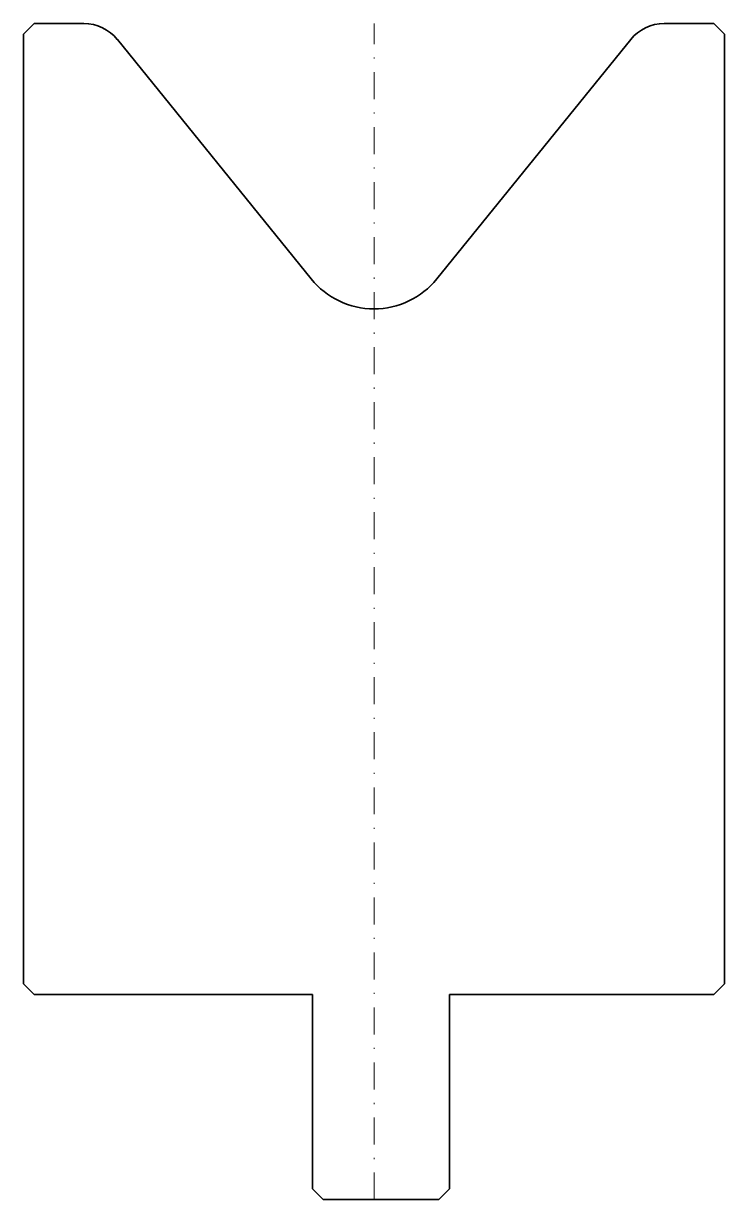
# Model space of a CAD drawing. Header units: millimetres. Extents: x -33 to 32, y -109 to 0.
import ezdxf

# ---------------------------------------------------------------- set-up
doc = ezdxf.new("R2010")
doc.units = ezdxf.units.MM
doc.header["$LTSCALE"] = 5
doc.linetypes.add('AUSGEZOGEN', pattern=[0])
doc.linetypes.add('DASHDOT', pattern=[1, 0.5, -0.25, 0, -0.25])
doc.layers.add('2', color=7, linetype='Continuous')

msp = doc.modelspace()

# ---------------------------------------------------------------- linework, layer by layer
at = {"layer": '2', "color": 7, "linetype": 'AUSGEZOGEN', "lineweight": 35}
for p, q in [((-32.5, -1), (-31.5, 0)), ((-31.5, 0), (-26.91, 0)), ((26.91, 0), (31.5, 0)), ((31.5, 0), (32.5, -1)), ((-32.5, -89), (-32.5, -1)), ((32.5, -1), (32.5, -89)), ((-23.8, -1.48), (-5.83, -23.67)), ((5.83, -23.67), (23.8, -1.48)), ((-31.5, -90), (-32.5, -89)), ((32.5, -89), (31.5, -90)), ((-5.7, -90), (-31.5, -90)), ((-5.7, -108), (-5.7, -90)), ((31.5, -90), (7, -90)), ((7, -90), (7, -108)), ((-4.7, -109), (-5.7, -108)), ((6, -109), (-4.7, -109)), ((7, -108), (6, -109))]:
    msp.add_line(p, q, dxfattribs=at)
at = {"layer": '2', "color": 7, "linetype": 'DASHDOT', "lineweight": 18}
msp.add_line((0, -109), (0, 0), dxfattribs=at)
at = {"layer": '2', "color": 7, "linetype": 'AUSGEZOGEN', "lineweight": 35}
for centre, radius, start, end in [((-26.91, -4), 4, 39, 90), ((26.91, -4), 4, 90, 141), ((0, -18.95), 7.5, 219, 321)]:
    msp.add_arc(centre, radius, start, end, dxfattribs=at)

doc.saveas('drawing.dxf')
